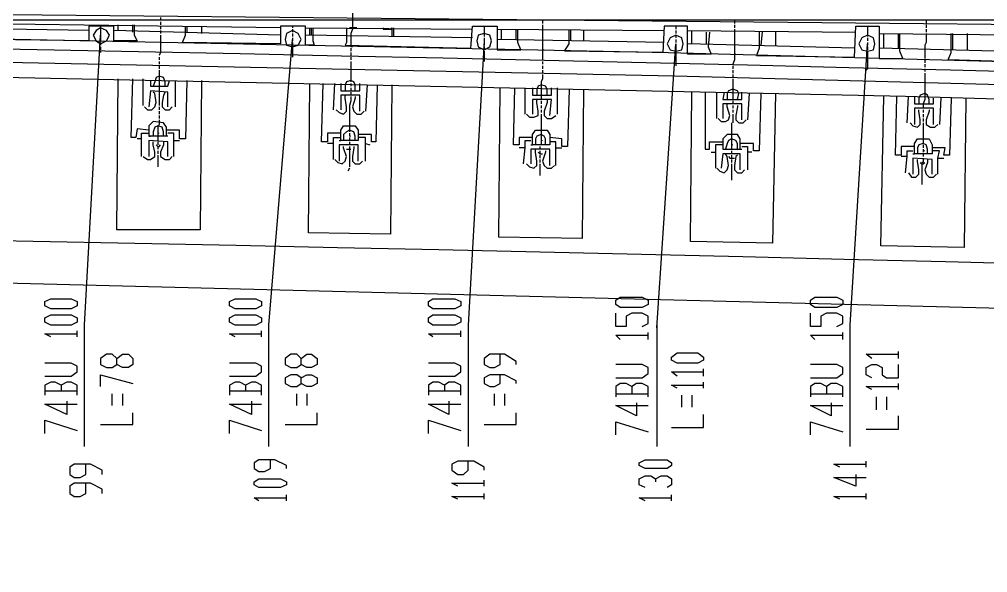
# Model space of a CAD drawing. Header units: millimetres. Extents: x -45 to 90, y -17 to 16.
# Drawn here: x 8.845 to 11.877, y -2.48 to -0.749 of the extents above; entities that cross this region are included whole.
import ezdxf

# ---------------------------------------------------------------- set-up
doc = ezdxf.new("R2010")
doc.units = ezdxf.units.MM
doc.layers.add('PDF_Geometry', color=7, linetype='Continuous')

msp = doc.modelspace()

# ---------------------------------------------------------------- linework, layer by layer
at = {"color": 2}
msp.add_line((0, -0.75), (53.4325, -0.75), dxfattribs=at)
at = {"color": 6}
msp.add_lwpolyline([(-0.0021, -1.3499), (23.64, -1.95), (23.7209, 1.35), (0.0002, 1.3501)], close=True, dxfattribs=at)
at = {"color": 2}
for radius in [500.8082, 500.0582, 499.3082]:
    msp.add_arc((-0.8299, -500.0575), radius, 85.235272, 89.904911, dxfattribs=at)
at = {"color": 5}
msp.add_arc((-0.8299, -500.0575), 498.7082, 85.235272, 89.904911, dxfattribs=at)
at = {"layer": 'PDF_Geometry', "lineweight": 25}
for points in [[(9.6633, -0.7747), (8.2789, -0.7564), (7.6692, -0.738), (6.8899, -0.7151), (5.07, -0.683), (3.2456, -0.6645), (2.6542, -0.6555), (0.298, -0.628), (-0.0046, -0.6234), (-0.0046, -0.6143), (-0.0046, -0.6097), (0.1971, -0.6097), (0.298, -0.6097), (0.1971, -0.6097), (-0.0046, -0.6051)], [(-0.7472, -0.7197), (-0.8068, -0.7197), (2.1133, -0.7243), (5.0379, -0.7518), (7.958, -0.7931), (10.8781, -0.8526), (13.7982, -0.9306), (16.7183, -1.0268), (16.402, -1.0131), (16.4295, -1.0083), (16.4478, -0.9902), (16.4524, -0.9672), (16.4478, -0.9397), (16.4295, -0.9214), (16.4066, -0.9122), (16.3791, -0.9122), (16.3791, -0.8985), (16.4524, -0.9031), (16.4524, -0.9535)], [(9.8879, -0.7243), (9.8879, -0.738), (9.8879, -0.7518), (9.8879, -0.7655), (9.8879, -0.7791), (9.8834, -0.7931), (9.8834, -0.8068), (9.8834, -0.8206), (9.8834, -0.8343)], [(14.7059, -0.8481), (14.7059, -0.9031), (14.7792, -0.9031), (14.7792, -0.8893), (14.7517, -0.8893), (14.7242, -0.8802), (14.7104, -0.8572), (14.7059, -0.8297), (14.715, -0.8068), (14.7379, -0.7885), (14.6875, -0.7885), (14.5408, -0.7885), (14.2474, -0.7885), (13.2481, -0.7747), (12.9501, -0.7747), (8.2789, -0.7289)], [(9.2874, -0.7426), (9.2874, -0.7518)], [(9.2874, -0.7564), (9.2874, -0.7655)], [(10.4839, -0.7518), (10.4839, -0.761)], [(11.0844, -0.7518), (11.0844, -0.761)], [(11.6849, -0.7518), (11.6849, -0.761)], [(9.0628, -0.7839), (8.5402, -0.7747)], [(9.2049, -0.7655), (9.2049, -0.7976), (9.2141, -0.816), (9.1407, -0.816), (9.1407, -0.7701), (9.0628, -0.7701), (9.0628, -0.816), (8.7557, -0.8114), (8.7694, -0.7885), (8.7694, -0.761)], [(9.0995, -0.7701), (9.0995, -0.7747), (9.0995, -0.7791), (9.0995, -0.7885), (9.0995, -0.7931), (9.0995, -0.8022), (9.0995, -0.8068), (9.0995, -0.816)], [(9.6633, -0.7976), (9.1407, -0.7839)], [(9.1545, -0.7839), (9.1545, -0.7655)], [(9.2003, -0.7885), (9.2003, -0.7655)], [(9.2874, -0.7701), (9.2874, -0.7791)], [(9.2874, -0.7839), (9.2874, -0.7931)], [(9.7642, -0.7747), (9.7642, -0.816), (9.7688, -0.8297), (9.7413, -0.8297), (9.7413, -0.7701), (9.6633, -0.7701), (9.6633, -0.8251), (9.3562, -0.8206), (9.3654, -0.7976), (9.3654, -0.7701)], [(9.3699, -0.7701), (9.3699, -0.7885)], [(9.4158, -0.7701), (9.4158, -0.7931)], [(9.7, -0.7701), (9.7, -0.7747)], [(9.7, -0.7791), (9.7, -0.7885)], [(9.7413, -0.7747), (10.2638, -0.7791)], [(9.755, -0.7976), (9.755, -0.7747)], [(9.7596, -0.7976), (9.7596, -0.7747)], [(9.8696, -0.7747), (9.8696, -0.8206), (9.865, -0.8297), (10.2593, -0.8389), (10.2638, -0.7701), (10.3418, -0.7701), (10.3418, -0.8435), (10.4151, -0.8435), (10.406, -0.8206), (10.406, -0.7791)], [(9.9017, -0.7747), (9.8971, -0.7747), (9.8788, -0.7747), (9.8834, -0.7747), (9.8788, -0.7747)], [(9.9842, -0.7747), (9.9842, -0.7791), (9.9888, -0.7791), (10.0071, -0.7791), (10.0117, -0.7747), (10.0117, -0.8022)], [(10.0071, -0.7791), (10.0117, -0.7791)], [(10.0163, -0.7747), (10.0163, -0.8022)], [(10.3005, -0.7701), (10.3005, -0.7747), (10.3005, -0.7885), (10.3005, -0.8022)], [(10.3418, -0.7791), (10.8644, -0.7839)], [(10.3555, -0.8114), (10.3555, -0.7791)], [(10.4014, -0.8114), (10.4014, -0.7791)], [(10.4839, -0.7655), (10.4839, -0.7791), (10.4839, -0.7931), (10.4839, -0.8068), (10.4839, -0.8206), (10.4839, -0.8343), (10.4839, -0.8481), (10.4839, -0.8618), (10.4839, -0.8756)], [(11.0065, -0.7885), (11.0019, -0.8343), (11.0111, -0.8572), (10.9377, -0.8572), (10.9377, -0.7701), (10.8644, -0.7701), (10.8598, -0.8526), (10.5526, -0.8481), (10.5664, -0.8251), (10.5664, -0.7839)], [(10.571, -0.7839), (10.571, -0.816)], [(10.6122, -0.7839), (10.6122, -0.816)], [(10.901, -0.7701), (10.901, -0.7791)], [(10.901, -0.7839), (10.901, -0.7931)], [(10.9377, -0.7839), (11.4649, -0.7885)], [(10.9515, -0.8251), (10.9515, -0.7839)], [(11.0844, -0.7791), (11.0844, -0.7931), (11.0844, -0.8068), (11.0844, -0.8206), (11.0844, -0.8343), (11.0844, -0.8481), (11.0844, -0.8618), (11.0844, -0.8756), (11.0798, -0.8893)], [(11.0844, -0.7655), (11.0844, -0.7747)], [(11.1623, -0.7885), (11.1623, -0.8389), (11.1532, -0.8618), (11.4603, -0.8664), (11.4649, -0.7701), (11.5382, -0.7701), (11.5382, -0.871), (11.6116, -0.871), (11.6024, -0.8481), (11.6024, -0.7931)], [(11.5016, -0.7701), (11.5016, -0.7747), (11.5016, -0.7885), (11.5016, -0.8022)], [(11.6849, -0.7655), (11.6849, -0.7747)], [(11.6849, -0.7791), (11.6849, -0.7885)], [(12.2029, -0.7976), (12.2029, -0.8664), (12.2121, -0.8893), (12.1387, -0.8847), (12.1387, -0.7701), (12.0654, -0.7701), (12.0608, -0.8847), (11.7537, -0.8756), (11.7628, -0.8526), (11.7628, -0.7931)], [(16.7733, -1.1002), (16.7183, -1.0956), (13.8074, -1.0039), (10.8965, -0.926), (7.9855, -0.8664), (5.0746, -0.8251), (2.1637, -0.7976), (-0.7472, -0.7885), (-0.8068, -0.7885)], [(9.0491, -2.0858), (9.0491, -1.7053), (9.0995, -0.7976)], [(9.2874, -0.7976), (9.2874, -0.8068), (9.2874, -0.8114), (9.2874, -0.8206), (9.2874, -0.8251), (9.2874, -0.8343), (9.2874, -0.8389), (9.2874, -0.8481), (9.2874, -0.8526), (9.2828, -0.8618)], [(9.6267, -2.0858), (9.6267, -1.7053), (9.7, -0.8114)], [(9.7, -0.7931), (9.7, -0.8022)], [(9.7, -0.8068), (9.7, -0.816)], [(10.2638, -0.8068), (9.7413, -0.7976)], [(10.3005, -0.8068), (10.3005, -0.816), (10.2501, -1.7053), (10.2501, -2.0858)], [(10.8644, -0.8206), (10.3418, -0.8114)], [(10.901, -0.7976), (10.901, -0.8068)], [(10.901, -0.8114), (10.901, -0.8206)], [(10.9973, -0.8251), (10.9973, -0.7885)], [(11.1715, -0.7885), (11.1669, -0.8297)], [(11.2128, -0.7885), (11.2128, -0.8297)], [(11.5016, -0.8068), (11.5016, -0.816)], [(11.5382, -0.7931), (12.0654, -0.7976)], [(11.552, -0.8389), (11.552, -0.7931)], [(11.5978, -0.8389), (11.5978, -0.7931)], [(11.6849, -0.7931), (11.6849, -0.8022), (11.6849, -0.8068), (11.6849, -0.816), (11.6849, -0.8206), (11.6803, -0.8297), (11.6803, -0.8343), (11.6803, -0.8435), (11.6803, -0.8481), (11.6803, -0.8572), (11.6803, -0.8618), (11.6803, -0.871)], [(11.7674, -0.7931), (11.7674, -0.8435)], [(11.8133, -0.7931), (11.8133, -0.8435)], [(14.6463, -1.0773), (11.6207, -0.9902), (8.5952, -0.926), (5.5697, -0.8756), (2.5442, -0.8481), (-0.4813, -0.8343)], [(9.0995, -0.8206), (9.0995, -0.8297)], [(9.0995, -0.8343), (9.0995, -0.8435)], [(9.0995, -0.8481), (9.0995, -0.8526)], [(9.7, -0.8206), (9.7, -0.8297), (9.7, -0.8343), (9.7, -0.8435), (9.7, -0.8481), (9.7, -0.8572), (9.7, -0.8618), (9.7, -0.8664)], [(9.8834, -0.8389), (9.8834, -0.8481)], [(10.3005, -0.8206), (10.3005, -0.8297)], [(10.3005, -0.8343), (10.3005, -0.8435)], [(10.3005, -0.8481), (10.3005, -0.8572), (10.3005, -0.8618), (10.3005, -0.871), (10.3005, -0.8756), (10.3005, -0.8802)], [(10.8414, -1.7145), (10.901, -0.8251), (10.901, -0.8389), (10.901, -0.8526), (10.901, -0.8664), (10.901, -0.8802), (10.901, -0.8937)], [(11.4603, -0.8389), (10.9377, -0.8251)], [(11.4465, -2.0858), (11.4465, -1.7053), (11.5016, -0.8251)], [(11.5016, -0.8481), (11.5016, -0.8572), (11.5016, -0.8618), (11.5016, -0.871), (11.5016, -0.8756), (11.5016, -0.8847), (11.5016, -0.8893), (11.5016, -0.8985), (11.5016, -0.9031), (11.497, -0.9077)], [(11.5016, -0.8206), (11.5016, -0.8297)], [(11.5016, -0.8343), (11.5016, -0.8435)], [(12.0608, -0.8526), (11.5382, -0.8389)], [(9.2828, -0.8664), (9.2828, -0.8756)], [(9.8834, -0.8526), (9.8834, -0.8618)], [(9.8834, -0.8664), (9.8834, -0.8756)], [(11.6803, -0.8756), (11.6803, -0.8847)], [(9.2828, -0.8802), (9.2828, -0.8893)], [(9.2828, -0.8937), (9.2828, -0.9031)], [(9.2828, -0.9077), (9.2828, -0.9214), (9.2828, -0.9352), (9.2828, -0.9489), (9.2828, -0.9627), (9.2828, -0.9764), (9.2828, -0.9902), (9.2828, -1.0039), (9.2828, -1.0177)], [(9.8834, -0.8802), (9.8834, -0.8893), (9.8834, -0.8937), (9.8834, -0.9031), (9.8834, -0.9077), (9.8834, -0.9168), (9.8834, -0.9214), (9.8834, -0.9306), (9.8834, -0.9352), (9.8834, -0.9443)], [(10.4839, -0.8802), (10.4839, -0.8893)], [(10.4839, -0.8937), (10.4839, -0.9031)], [(10.4839, -0.9077), (10.4839, -0.9168)], [(11.0798, -0.8937), (11.0798, -0.9031)], [(11.0798, -0.9077), (11.0798, -0.9168)], [(11.6803, -0.8893), (11.6803, -0.8985)], [(11.6803, -0.9031), (11.6803, -0.9122)], [(9.4158, -0.9397), (9.4112, -1.4073), (9.1499, -1.4073), (9.1545, -0.9352)], [(9.2508, -1.0956), (9.2141, -1.091), (9.2095, -1.1185), (9.1957, -1.1185), (9.2003, -0.9352)], [(9.2324, -1.0177), (9.2324, -0.9352)], [(9.2553, -0.9397), (9.2553, -0.9581), (9.3103, -0.9581), (9.3149, -0.9397)], [(9.3012, -0.9581), (9.3012, -0.9443), (9.2966, -0.9306), (9.2828, -0.926), (9.2737, -0.9306), (9.2691, -0.9443), (9.2645, -0.9581)], [(9.3699, -0.9397), (9.3654, -1.1229), (9.347, -1.1229), (9.347, -1.0956), (9.3058, -1.0956)], [(9.3333, -0.9397), (9.3333, -1.0223)], [(9.8971, -0.9718), (9.8971, -0.9535), (9.8925, -0.9443), (9.8834, -0.9397), (9.8696, -0.9443), (9.865, -0.9535), (9.865, -0.9718)], [(10.4839, -0.9214), (10.4839, -0.9306), (10.4839, -0.9352), (10.4793, -0.9443), (10.4793, -0.9489), (10.4793, -0.9581), (10.4793, -0.9627), (10.4793, -0.9718), (10.4793, -0.9764), (10.4793, -0.9856), (10.4793, -0.9902), (10.4793, -0.9993)], [(11.0798, -0.9214), (11.0798, -0.9306)], [(11.0798, -0.9352), (11.0798, -0.9443), (11.0798, -0.9489), (11.0798, -0.9581), (11.0798, -0.9627), (11.0798, -0.9718), (11.0798, -0.9764), (11.0798, -0.9856), (11.0798, -0.9902), (11.0798, -0.9993)], [(11.6803, -0.9168), (11.6803, -0.9306), (11.6803, -0.9443), (11.6803, -0.9581), (11.6803, -0.9718), (11.6803, -0.9856), (11.6803, -0.9993), (11.6758, -1.0131), (11.6758, -1.0268)], [(10.0117, -0.9535), (10.0071, -1.4211), (9.7504, -1.4165), (9.755, -0.9489)], [(9.8513, -1.1048), (9.81, -1.1048), (9.81, -1.1323), (9.7917, -1.1323), (9.7963, -0.9489)], [(9.8284, -1.0314), (9.8329, -0.9489)], [(9.8513, -0.9489), (9.8513, -0.9718), (9.9109, -0.9718), (9.9109, -0.9489)], [(9.8834, -0.9489), (9.8834, -0.9581)], [(9.8834, -0.9627), (9.8834, -0.9718)], [(9.9659, -0.9535), (9.9613, -1.1323), (9.9475, -1.1323), (9.9475, -1.1094), (9.9063, -1.1094)], [(9.9338, -0.9535), (9.9292, -1.036)], [(10.6122, -0.9672), (10.6077, -1.4348), (10.3464, -1.4302), (10.3509, -0.9627)], [(10.4518, -1.1185), (10.4105, -1.1185), (10.4105, -1.1414), (10.3922, -1.1414), (10.3968, -0.9627)], [(10.4289, -1.0452), (10.4289, -0.9627)], [(10.4518, -0.9627), (10.4518, -0.9856), (10.5114, -0.9856), (10.5114, -0.9627)], [(10.4976, -0.9856), (10.4976, -0.9672), (10.493, -0.9581), (10.4793, -0.9535), (10.4701, -0.9581), (10.4655, -0.9672), (10.4655, -0.9856)], [(10.5664, -0.9672), (10.5618, -1.146), (10.5435, -1.146), (10.5435, -1.1229), (10.5068, -1.1185)], [(10.5297, -0.9627), (10.5297, -1.0452)], [(11.0936, -0.9993), (11.0982, -0.981), (11.0936, -0.9718), (11.0798, -0.9672), (11.0661, -0.9718), (11.0615, -0.981), (11.0615, -0.9993)], [(9.237, -1.0223), (9.2462, -1.0314), (9.2599, -1.0314), (9.2691, -1.0223), (9.2737, -1.0083), (9.2691, -0.981), (9.2645, -0.9764)], [(9.3103, -1.0223), (9.3103, -0.9764), (9.2553, -0.9718), (9.2508, -1.0223)], [(9.3012, -0.9764), (9.2966, -0.9856), (9.292, -1.0083), (9.292, -1.0223), (9.3012, -1.0314), (9.3149, -1.0314), (9.3241, -1.0223)], [(9.8375, -1.0314), (9.8467, -1.0406), (9.8604, -1.0452), (9.8696, -1.036), (9.8696, -1.0223), (9.865, -0.9948), (9.865, -0.9856)], [(9.9109, -1.036), (9.9109, -0.9856), (9.8513, -0.9856), (9.8513, -1.0314)], [(9.8834, -0.9902), (9.8834, -1.0039), (9.8788, -1.0177), (9.8788, -1.0314), (9.8788, -1.0452), (9.8788, -1.0589), (9.8788, -1.0727), (9.8788, -1.0864), (9.8788, -1.1002)], [(9.8834, -0.9764), (9.8834, -0.9856)], [(9.8971, -0.9902), (9.8971, -0.9948), (9.8879, -1.0223), (9.8925, -1.036), (9.9017, -1.0452), (9.9154, -1.0452), (9.9246, -1.036)], [(10.4335, -1.0452), (10.4426, -1.0543), (10.4564, -1.0543), (10.4701, -1.0498), (10.4701, -1.036), (10.4655, -1.0083), (10.4655, -0.9993)], [(10.5068, -1.0498), (10.5114, -0.9993), (10.4518, -0.9993), (10.4518, -1.0452)], [(10.4976, -0.9993), (10.4976, -1.0083), (10.4885, -1.036), (10.4885, -1.0498), (10.4976, -1.0589), (10.5114, -1.0589), (10.5251, -1.0498)], [(11.2128, -0.981), (11.2036, -1.4486), (10.9469, -1.444), (10.9515, -0.9764)], [(10.9927, -0.9764), (10.9927, -1.1552), (11.0065, -1.1552), (11.0065, -1.1323), (11.0477, -1.1323)], [(11.0294, -1.0589), (11.0294, -0.9764)], [(11.0523, -0.9764), (11.0477, -0.9993), (11.1073, -0.9993), (11.1073, -0.9764)], [(11.1669, -0.981), (11.1623, -1.1598), (11.144, -1.1598), (11.144, -1.1369), (11.1027, -1.1369)], [(11.1302, -0.981), (11.1257, -1.0635)], [(11.8087, -0.9948), (11.8041, -1.4623), (11.5428, -1.4577), (11.552, -0.9902)], [(11.6482, -1.146), (11.607, -1.146), (11.607, -1.1735), (11.5887, -1.1735), (11.5932, -0.9902)], [(11.6253, -1.0727), (11.6299, -0.9902)], [(11.6482, -0.9902), (11.6482, -1.0131), (11.7078, -1.0131), (11.7078, -0.9948)], [(11.6941, -1.0131), (11.6941, -0.9993), (11.6895, -0.9856), (11.6803, -0.981), (11.6666, -0.9856), (11.662, -0.9948), (11.662, -1.0131)], [(11.7628, -0.9948), (11.7583, -1.1735), (11.7399, -1.1735), (11.7445, -1.1506), (11.7033, -1.1506)], [(11.7308, -0.9948), (11.7262, -1.0773)], [(9.2828, -1.0223), (9.2828, -1.0314)], [(10.4793, -1.0039), (10.4793, -1.0131)], [(10.4793, -1.0177), (10.4793, -1.0268)], [(11.034, -1.0589), (11.0431, -1.0681), (11.0569, -1.0681), (11.0661, -1.0635), (11.0706, -1.0498), (11.0615, -1.0223), (11.0615, -1.0131)], [(11.1073, -1.0635), (11.1073, -1.0131), (11.0477, -1.0131), (11.0477, -1.0589)], [(11.0798, -1.0039), (11.0798, -1.0131)], [(11.0798, -1.0177), (11.0798, -1.0268)], [(11.0936, -1.0177), (11.0936, -1.0223), (11.089, -1.0498), (11.089, -1.0635), (11.0982, -1.0727), (11.1119, -1.0727), (11.1211, -1.0635)], [(11.7078, -1.0773), (11.7078, -1.0268), (11.6482, -1.0268), (11.6482, -1.0773)], [(9.2828, -1.036), (9.2828, -1.0452)], [(9.2828, -1.0498), (9.2828, -1.0589)], [(10.4793, -1.0452), (10.4793, -1.0589), (10.4793, -1.0727), (10.4793, -1.0864), (10.4793, -1.1002), (10.4793, -1.1139), (10.4793, -1.1277), (10.4793, -1.1414), (10.4747, -1.1414)], [(10.4793, -1.0314), (10.4793, -1.0406)], [(11.0798, -1.0314), (11.0798, -1.0406)], [(11.0798, -1.0452), (11.0798, -1.0589), (11.0798, -1.0727)], [(11.6345, -1.0727), (11.6437, -1.0819), (11.6574, -1.0864), (11.6666, -1.0773), (11.6666, -1.0635), (11.662, -1.036), (11.662, -1.0314)], [(11.6758, -1.0314), (11.6758, -1.0406)], [(11.6758, -1.0452), (11.6758, -1.0543)], [(11.6758, -1.0589), (11.6758, -1.0681)], [(11.6941, -1.0314), (11.6941, -1.036), (11.6849, -1.0635), (11.6849, -1.0773), (11.6987, -1.0864), (11.7124, -1.0864), (11.7216, -1.0773)], [(9.3058, -1.1139), (9.3058, -1.0864), (9.2966, -1.0727), (9.2645, -1.0681), (9.2508, -1.0819), (9.2508, -1.1139), (9.2553, -1.1139)], [(9.2966, -1.1139), (9.2966, -1.1002), (9.292, -1.0864), (9.2783, -1.0819), (9.2691, -1.0864), (9.2645, -1.1002), (9.2645, -1.1139)], [(9.2828, -1.0635), (9.2828, -1.0727), (9.2828, -1.0773), (9.2783, -1.0864), (9.2783, -1.091), (9.2783, -1.1002), (9.2783, -1.1048), (9.2783, -1.1139), (9.2783, -1.1185), (9.2783, -1.1277)], [(9.8467, -1.1277), (9.8513, -1.1277), (9.8513, -1.0956), (9.8604, -1.0819), (9.8971, -1.0819), (9.9063, -1.0956), (9.9063, -1.1277), (9.8513, -1.1277)], [(11.0752, -1.0727), (11.0752, -1.0864), (11.0752, -1.1002), (11.0752, -1.1139), (11.0752, -1.1277), (11.0752, -1.1414), (11.0752, -1.1552)], [(11.6758, -1.0727), (11.6758, -1.0819), (11.6758, -1.0864), (11.6758, -1.0956), (11.6758, -1.1002), (11.6758, -1.1094), (11.6758, -1.1139), (11.6758, -1.1229), (11.6758, -1.1277), (11.6758, -1.1369)], [(9.2278, -1.1229), (9.2278, -1.1048), (9.2508, -1.1048)], [(9.3103, -1.1139), (9.3058, -1.1139), (9.2508, -1.1139)], [(9.3287, -1.1277), (9.3287, -1.1048), (9.3103, -1.1048)], [(9.8284, -1.1369), (9.8284, -1.1185), (9.8513, -1.1185)], [(9.8971, -1.1277), (9.8971, -1.1139), (9.8925, -1.1002), (9.8788, -1.0956), (9.8696, -1.1002), (9.8604, -1.1094), (9.8604, -1.1277)], [(9.8788, -1.1048), (9.8788, -1.1139)], [(9.8788, -1.1185), (9.8788, -1.1277)], [(9.9292, -1.1369), (9.9292, -1.1185), (9.9063, -1.1185)], [(10.4472, -1.1414), (10.4518, -1.1414), (10.4518, -1.1094), (10.461, -1.0956), (10.4976, -1.0956), (10.5068, -1.1094), (10.5068, -1.1414), (10.4518, -1.1414)], [(10.493, -1.1414), (10.493, -1.1229), (10.4885, -1.1139), (10.4793, -1.1094), (10.4655, -1.1139), (10.461, -1.1229), (10.461, -1.1414)], [(11.1027, -1.1552), (11.1027, -1.1229), (11.0936, -1.1094), (11.0615, -1.1094), (11.0477, -1.1229), (11.0477, -1.1552), (11.1027, -1.1552), (11.1073, -1.1552)], [(9.2278, -1.1781), (9.2278, -1.1229), (9.2141, -1.1229)], [(9.2324, -1.1781), (9.2462, -1.1873), (9.2553, -1.1873), (9.2691, -1.1781), (9.2691, -1.1644), (9.2645, -1.1414), (9.2645, -1.1323)], [(9.3103, -1.1781), (9.3103, -1.1323), (9.2508, -1.1277), (9.2508, -1.1781)], [(9.2737, -1.1414), (9.2783, -1.146), (9.2828, -1.146), (9.2874, -1.1414)], [(9.2783, -1.1323), (9.2783, -1.1414)], [(9.2783, -1.146), (9.2783, -1.1552)], [(9.2966, -1.1323), (9.2966, -1.1414), (9.2874, -1.1644), (9.2874, -1.1781), (9.3012, -1.1873), (9.3149, -1.1873), (9.3241, -1.1781)], [(9.3287, -1.1781), (9.3287, -1.1277), (9.347, -1.1277)], [(9.8284, -1.1873), (9.8284, -1.1369), (9.81, -1.1369)], [(9.8329, -1.1873), (9.8421, -1.1965), (9.8559, -1.201), (9.865, -1.1919), (9.8696, -1.1781), (9.8604, -1.1506), (9.8604, -1.146)], [(9.9063, -1.1919), (9.9063, -1.1414), (9.8467, -1.1414), (9.8467, -1.1919)], [(9.8788, -1.1323), (9.8788, -1.1414)], [(9.8788, -1.146), (9.8788, -1.1552), (9.8788, -1.1598), (9.8788, -1.169), (9.8788, -1.1735), (9.8788, -1.1827), (9.8788, -1.1873), (9.8788, -1.1965), (9.8788, -1.201), (9.8788, -1.2102)], [(9.8925, -1.146), (9.8925, -1.1506), (9.8879, -1.1781), (9.8879, -1.1919), (9.8971, -1.201), (9.9109, -1.201), (9.92, -1.1919)], [(9.9292, -1.1919), (9.9292, -1.1369), (9.943, -1.1414)], [(10.4243, -1.201), (10.4289, -1.1506), (10.4105, -1.1506)], [(10.4289, -1.1506), (10.4289, -1.1277), (10.4472, -1.1277)], [(10.4747, -1.146), (10.4747, -1.1552)], [(10.5251, -1.1506), (10.5251, -1.1323), (10.5068, -1.1323)], [(10.5251, -1.2056), (10.5251, -1.1506), (10.5435, -1.1506)], [(11.0477, -1.1414), (11.0248, -1.1414), (11.0248, -1.1644)], [(11.0936, -1.1552), (11.0936, -1.1369), (11.089, -1.1277), (11.0752, -1.1229), (11.0661, -1.1277), (11.0615, -1.1369), (11.0569, -1.1552)], [(11.1073, -1.146), (11.1257, -1.146), (11.1257, -1.1644)], [(11.6437, -1.169), (11.6482, -1.169), (11.6482, -1.1369), (11.6574, -1.1229), (11.6941, -1.1229), (11.7033, -1.1414), (11.7033, -1.169), (11.6482, -1.169)], [(11.6895, -1.169), (11.6895, -1.1552), (11.6849, -1.1414), (11.6758, -1.1369), (11.662, -1.1414), (11.6574, -1.1506), (11.6574, -1.169)], [(11.6758, -1.1414), (11.6758, -1.1506)], [(9.2783, -1.1598), (9.2783, -1.169)], [(9.2783, -1.1735), (9.2783, -1.1873), (9.2783, -1.201), (9.2783, -1.2102)], [(9.8696, -1.1552), (9.8742, -1.1552), (9.8788, -1.1552), (9.8834, -1.1552)], [(10.4335, -1.201), (10.4426, -1.2102), (10.4564, -1.2148), (10.4655, -1.2056), (10.4655, -1.1919), (10.461, -1.1644), (10.461, -1.1552)], [(10.5068, -1.2056), (10.5068, -1.1552), (10.4472, -1.1552), (10.4472, -1.201)], [(10.4701, -1.1644), (10.4747, -1.169), (10.4793, -1.169), (10.4839, -1.169)], [(10.4747, -1.1598), (10.4747, -1.169)], [(10.4747, -1.1735), (10.4747, -1.1827)], [(10.493, -1.1598), (10.493, -1.1644), (10.4839, -1.1919), (10.4885, -1.2056), (10.4976, -1.2148), (10.5114, -1.2148), (10.5206, -1.2056)], [(11.0111, -1.1644), (11.0248, -1.1644), (11.0248, -1.2148)], [(11.0294, -1.2148), (11.0386, -1.224), (11.0523, -1.2285), (11.0615, -1.2194), (11.0661, -1.2056), (11.0615, -1.1781), (11.0569, -1.169)], [(11.1027, -1.2194), (11.1027, -1.169), (11.0477, -1.169), (11.0431, -1.2148)], [(11.0477, -1.1552), (11.0523, -1.1552)], [(11.0661, -1.1781), (11.0706, -1.1827), (11.0798, -1.1827), (11.0844, -1.1827)], [(11.0752, -1.1598), (11.0752, -1.169)], [(11.0752, -1.1735), (11.0752, -1.1827)], [(11.0936, -1.1735), (11.089, -1.1781), (11.0844, -1.2056), (11.0844, -1.2194), (11.0936, -1.2285), (11.1073, -1.2285), (11.1165, -1.2194)], [(11.1394, -1.1644), (11.1257, -1.1644), (11.1257, -1.2194)], [(11.6207, -1.2285), (11.6253, -1.1781), (11.607, -1.1781)], [(11.6253, -1.1781), (11.6253, -1.1598), (11.6437, -1.1598)], [(11.6758, -1.1552), (11.6758, -1.1644)], [(11.6758, -1.169), (11.6758, -1.1781)], [(11.7216, -1.1827), (11.7262, -1.1598), (11.7033, -1.1598)], [(10.4747, -1.1873), (10.4747, -1.1965)], [(10.4747, -1.201), (10.4747, -1.2102), (10.4747, -1.2148), (10.4747, -1.224), (10.4747, -1.2285), (10.4747, -1.2375)], [(11.0752, -1.1873), (11.0752, -1.1965)], [(11.0752, -1.201), (11.0752, -1.2102), (11.0752, -1.2148), (11.0752, -1.224), (11.0752, -1.2285), (11.0752, -1.2375), (11.0752, -1.2423), (11.0752, -1.2515)], [(11.6299, -1.2285), (11.6391, -1.2423), (11.6528, -1.2423), (11.662, -1.2331), (11.662, -1.2194), (11.6574, -1.1919), (11.6574, -1.1873)], [(11.7033, -1.2331), (11.7033, -1.1873), (11.6437, -1.1827), (11.6437, -1.2331)], [(11.6666, -1.1965), (11.6712, -1.201), (11.6758, -1.201), (11.6803, -1.1965)], [(11.6758, -1.1827), (11.6758, -1.1965), (11.6712, -1.1965), (11.6712, -1.2102), (11.6712, -1.224), (11.6712, -1.2375), (11.6712, -1.2515), (11.6712, -1.2652)], [(11.6895, -1.1873), (11.6895, -1.1965), (11.6803, -1.2194), (11.6849, -1.2331), (11.6941, -1.2423), (11.7078, -1.2423), (11.717, -1.2331)], [(11.7216, -1.2331), (11.7216, -1.1827), (11.7399, -1.1827)], [(9.8788, -1.2148), (9.8742, -1.224)], [(10.7956, -1.7099), (10.8139, -1.7007), (10.8139, -1.6778), (10.7956, -1.6686), (10.7635, -1.6686), (10.7452, -1.6778), (10.7452, -1.7099), (10.7131, -1.7099), (10.7131, -1.6686)], [(11.4053, -1.7099), (11.4236, -1.7007), (11.4236, -1.6778), (11.4053, -1.6686), (11.3732, -1.6686), (11.3549, -1.6778), (11.3549, -1.7099), (11.3228, -1.7099), (11.3228, -1.6686)], [(9.0261, -1.742), (9.0261, -1.7236)], [(9.6037, -1.742), (9.6037, -1.7236)], [(10.2272, -1.742), (10.2272, -1.7236)], [(10.8139, -1.7511), (10.8139, -1.7282)], [(10.8414, -1.7053), (10.8414, -2.0858)], [(11.4236, -1.7511), (11.4236, -1.7282)], [(8.9436, -1.742), (8.9253, -1.7328), (9.0261, -1.7328)], [(9.5212, -1.742), (9.5029, -1.7328), (9.6037, -1.7328)], [(10.1401, -1.742), (10.1263, -1.7328), (10.2272, -1.7328)], [(10.7268, -1.7511), (10.7131, -1.7374), (10.8139, -1.7374)], [(11.3365, -1.7511), (11.3228, -1.7374), (11.4236, -1.7374)], [(11.5978, -1.8105), (11.5978, -1.7878)], [(9.1499, -1.8105), (9.1682, -1.797), (9.1866, -1.797), (9.2003, -1.8105), (9.2003, -1.8291), (9.1866, -1.8382), (9.1682, -1.8382), (9.1499, -1.8291), (9.1499, -1.8105), (9.1361, -1.797), (9.1178, -1.797), (9.0995, -1.8105), (9.0995, -1.8291), (9.1178, -1.8382), (9.1361, -1.8382), (9.1499, -1.8291)], [(9.7275, -1.8105), (9.7458, -1.797), (9.7596, -1.797), (9.7779, -1.8105), (9.7779, -1.8291), (9.7596, -1.8382), (9.7458, -1.8382), (9.7275, -1.8291), (9.7275, -1.8105), (9.7137, -1.797), (9.6954, -1.797), (9.6771, -1.8105), (9.6771, -1.8291), (9.6954, -1.8382), (9.7137, -1.8382), (9.7275, -1.8291)], [(10.4014, -1.8291), (10.4014, -1.8199), (10.3647, -1.797), (10.3189, -1.797), (10.3005, -1.8105), (10.3005, -1.8291), (10.3189, -1.8382), (10.3326, -1.8382), (10.3509, -1.8291), (10.3509, -1.797)], [(11.5153, -1.8105), (11.497, -1.797), (11.5978, -1.797)], [(8.9253, -1.8657), (9.0078, -1.8657), (9.0261, -1.852), (9.0261, -1.8336), (9.0078, -1.8245), (8.9253, -1.8245)], [(9.5029, -1.8657), (9.5854, -1.8657), (9.6037, -1.852), (9.6037, -1.8336), (9.5854, -1.8245), (9.5029, -1.8245)], [(10.1263, -1.8657), (10.2088, -1.8657), (10.2272, -1.852), (10.2272, -1.8336), (10.2088, -1.8245), (10.1263, -1.8245)], [(10.7131, -1.8703), (10.7956, -1.8703), (10.8139, -1.8566), (10.8139, -1.8382), (10.7956, -1.8291), (10.7131, -1.8291)], [(10.9881, -1.8657), (10.9881, -1.8428)], [(11.3228, -1.8703), (11.4053, -1.8703), (11.4236, -1.8566), (11.4236, -1.8382), (11.4053, -1.8291), (11.3228, -1.8291)], [(11.5153, -1.8703), (11.497, -1.8612), (11.497, -1.8382), (11.5153, -1.8291), (11.5291, -1.8291), (11.5474, -1.8382), (11.5474, -1.8612), (11.5611, -1.8703), (11.5978, -1.8703), (11.5978, -1.8291)], [(9.0995, -1.8978), (9.0995, -1.8612), (9.2003, -1.8887)], [(9.7275, -1.8703), (9.7458, -1.8612), (9.7596, -1.8612), (9.7779, -1.8703), (9.7779, -1.8887), (9.7596, -1.8978), (9.7458, -1.8978), (9.7275, -1.8887), (9.7275, -1.8703), (9.7137, -1.8612), (9.6954, -1.8612), (9.6771, -1.8703), (9.6771, -1.8887), (9.6954, -1.8978), (9.7137, -1.8978), (9.7275, -1.8887)], [(10.4014, -1.8887), (10.4014, -1.8795), (10.3647, -1.8612), (10.3189, -1.8612), (10.3005, -1.8703), (10.3005, -1.8887), (10.3189, -1.8978), (10.3326, -1.8978), (10.3509, -1.8887), (10.3509, -1.8612)], [(10.9056, -1.8657), (10.8873, -1.852), (10.9881, -1.852)], [(8.9757, -1.8932), (8.9574, -1.8841), (8.9436, -1.8841), (8.9253, -1.8932), (8.9253, -1.9251)], [(9.0261, -1.9251), (9.0261, -1.8932), (9.0078, -1.8841), (8.994, -1.8841), (8.9757, -1.8932), (8.9757, -1.9116)], [(9.5533, -1.8932), (9.535, -1.8841), (9.5212, -1.8841), (9.5029, -1.8932), (9.5029, -1.9251)], [(9.6037, -1.9251), (9.6037, -1.8932), (9.5854, -1.8841), (9.5716, -1.8841), (9.5533, -1.8932), (9.5533, -1.9116)], [(10.1767, -1.8932), (10.1584, -1.8841), (10.1401, -1.8841), (10.1263, -1.8932), (10.1263, -1.9251)], [(10.2272, -1.9251), (10.2272, -1.8932), (10.2088, -1.8841), (10.1905, -1.8841), (10.1767, -1.8932), (10.1767, -1.9116)], [(10.7635, -1.8978), (10.7452, -1.8887), (10.7268, -1.8887), (10.7131, -1.8978), (10.7131, -1.9299)], [(10.8139, -1.9299), (10.8139, -1.8978), (10.7956, -1.8887), (10.7773, -1.8887), (10.7635, -1.8978), (10.7635, -1.9207)], [(10.9056, -1.9024), (10.8873, -1.8932), (10.9881, -1.8932)], [(10.9881, -1.9024), (10.9881, -1.8841)], [(11.3732, -1.8978), (11.3549, -1.8887), (11.3365, -1.8887), (11.3228, -1.8978), (11.3228, -1.9299)], [(11.4236, -1.9299), (11.4236, -1.8978), (11.4053, -1.8887), (11.387, -1.8887), (11.3732, -1.8978), (11.3732, -1.9207)], [(11.5153, -1.907), (11.497, -1.8978), (11.5978, -1.8978)], [(11.5978, -1.907), (11.5978, -1.8887)], [(8.9253, -1.9116), (9.0261, -1.9116)], [(9.1361, -1.9574), (9.1361, -1.9207)], [(9.1682, -1.9207), (9.1682, -1.9574)], [(9.5029, -1.9116), (9.6037, -1.9116)], [(9.7137, -1.9574), (9.7137, -1.9207)], [(9.7458, -1.9207), (9.7458, -1.9574)], [(10.1263, -1.9116), (10.2272, -1.9116)], [(10.3326, -1.9574), (10.3326, -1.9207)], [(10.3647, -1.9207), (10.3647, -1.9574)], [(10.7131, -1.9207), (10.8139, -1.9207)], [(10.9194, -1.962), (10.9194, -1.9251)], [(10.9515, -1.9251), (10.9515, -1.962)], [(11.3228, -1.9207), (11.4236, -1.9207)], [(11.5291, -1.9712), (11.5291, -1.9299)], [(11.5611, -1.9299), (11.5611, -1.9712)], [(8.994, -1.9437), (8.994, -1.9849), (8.9253, -1.9528), (9.0261, -1.9528)], [(9.5716, -1.9437), (9.5716, -1.9849), (9.5029, -1.9528), (9.6037, -1.9528)], [(10.1905, -1.9437), (10.1905, -1.9849), (10.1263, -1.9528), (10.2272, -1.9528)], [(10.7773, -1.9483), (10.7773, -1.9895), (10.7131, -1.9574), (10.8139, -1.9574)], [(11.387, -1.9483), (11.387, -1.9895), (11.3228, -1.9574), (11.4236, -1.9574)], [(9.0995, -2.017), (9.2003, -2.017), (9.2003, -1.9803)], [(9.6771, -2.017), (9.7779, -2.017), (9.7779, -1.9803)], [(10.3005, -2.017), (10.4014, -2.017), (10.4014, -1.9803)], [(10.8873, -2.0262), (10.9881, -2.0262), (10.9881, -1.9849)], [(11.497, -2.0308), (11.5978, -2.0308), (11.5978, -1.9895)], [(8.9253, -2.0445), (8.9253, -2.0033), (9.0261, -2.0353)], [(9.5029, -2.0445), (9.5029, -2.0033), (9.6037, -2.0353)], [(10.1263, -2.0445), (10.1263, -2.0033), (10.2272, -2.0353)], [(10.7131, -2.0491), (10.7131, -2.0078), (10.8139, -2.0397)], [(11.3228, -2.0491), (11.3228, -2.0078), (11.4236, -2.0397)], [(9.1041, -2.1729), (9.1041, -2.1591), (9.0674, -2.1408), (9.017, -2.1408), (9.0032, -2.15), (9.0032, -2.1729), (9.017, -2.182), (9.0353, -2.182), (9.0536, -2.1729), (9.0536, -2.1408)], [(9.6817, -2.1543), (9.6817, -2.1454), (9.645, -2.127), (9.5946, -2.127), (9.5808, -2.1362), (9.5808, -2.1543), (9.5946, -2.1637), (9.6129, -2.1637), (9.6312, -2.1543), (9.6312, -2.127)], [(10.3005, -2.1591), (10.3005, -2.15), (10.2684, -2.1316), (10.218, -2.1316), (10.1997, -2.1408), (10.1997, -2.1591), (10.218, -2.1729), (10.2363, -2.1729), (10.2501, -2.1591), (10.2501, -2.1316)], [(11.4145, -2.15), (11.3961, -2.1408), (11.497, -2.1408)], [(11.497, -2.15), (11.497, -2.1316)], [(10.8048, -2.2141), (10.7864, -2.205), (10.7864, -2.1866), (10.8048, -2.1775), (10.8231, -2.1775), (10.8369, -2.1866), (10.8369, -2.1958)], [(10.8369, -2.1866), (10.8552, -2.1775), (10.8735, -2.1775), (10.8873, -2.1866), (10.8873, -2.205), (10.8735, -2.2141)], [(11.4649, -2.1729), (11.4649, -2.2095), (11.3961, -2.182), (11.497, -2.182)], [(9.1041, -2.2325), (9.1041, -2.2187), (9.0674, -2.2004), (9.017, -2.2004), (9.0032, -2.2095), (9.0032, -2.2325), (9.017, -2.2416), (9.0353, -2.2416), (9.0536, -2.2325), (9.0536, -2.2004)], [(10.218, -2.2095), (10.1997, -2.2004), (10.3005, -2.2004)], [(10.3005, -2.2095), (10.3005, -2.1912)], [(9.6817, -2.2554), (9.6817, -2.2371)], [(10.218, -2.2508), (10.1997, -2.2416), (10.3005, -2.2416)], [(10.3005, -2.2508), (10.3005, -2.2325)], [(10.8873, -2.2554), (10.8873, -2.2371)], [(11.4145, -2.2508), (11.3961, -2.2416), (11.497, -2.2416)], [(11.497, -2.2508), (11.497, -2.2325)], [(9.5946, -2.2554), (9.5808, -2.2462), (9.6817, -2.2462)], [(10.8048, -2.2554), (10.7864, -2.2462), (10.8873, -2.2462)]]:
    msp.add_lwpolyline(points, dxfattribs=at)
for points in [[(9.127, -0.7976), (9.1178, -0.7839), (9.0995, -0.7747), (9.0857, -0.7839), (9.0766, -0.7976), (9.0857, -0.816), (9.0995, -0.8251), (9.1178, -0.816)], [(9.7275, -0.8114), (9.7183, -0.7931), (9.7, -0.7839), (9.6817, -0.7931), (9.6771, -0.8114), (9.6817, -0.8297), (9.7, -0.8343), (9.7183, -0.8297)], [(10.3234, -0.816), (10.3189, -0.7976), (10.3005, -0.7931), (10.2822, -0.7976), (10.2776, -0.816), (10.2822, -0.8343), (10.3005, -0.8435), (10.3189, -0.8343)], [(10.924, -0.8251), (10.9194, -0.8068), (10.901, -0.7976), (10.8827, -0.8068), (10.8735, -0.8251), (10.8827, -0.8435), (10.901, -0.8481), (10.9194, -0.8435)], [(11.5245, -0.8251), (11.5199, -0.8068), (11.5016, -0.7976), (11.4832, -0.8068), (11.4741, -0.8251), (11.4832, -0.8435), (11.5016, -0.8481), (11.5199, -0.8435)], [(9.0261, -1.6457), (9.0078, -1.6549), (8.9436, -1.6549), (8.9253, -1.6457), (8.9253, -1.6319), (8.9436, -1.6228), (9.0078, -1.6228), (9.0261, -1.6319)], [(9.6037, -1.6457), (9.5854, -1.6549), (9.5212, -1.6549), (9.5029, -1.6457), (9.5029, -1.6319), (9.5212, -1.6228), (9.5854, -1.6228), (9.6037, -1.6319)], [(10.2272, -1.6457), (10.2088, -1.6549), (10.1401, -1.6549), (10.1263, -1.6457), (10.1263, -1.6319), (10.1401, -1.6228), (10.2088, -1.6228), (10.2272, -1.6319)], [(10.8139, -1.6411), (10.7956, -1.6503), (10.7268, -1.6503), (10.7131, -1.6411), (10.7131, -1.6274), (10.7268, -1.6182), (10.7956, -1.6182), (10.8139, -1.6274)], [(11.4236, -1.6411), (11.4053, -1.6503), (11.3365, -1.6503), (11.3228, -1.6411), (11.3228, -1.6274), (11.3365, -1.6182), (11.4053, -1.6182), (11.4236, -1.6274)], [(9.0261, -1.6959), (9.0078, -1.7053), (8.9436, -1.7053), (8.9253, -1.6959), (8.9253, -1.6824), (8.9436, -1.6732), (9.0078, -1.6732), (9.0261, -1.6824)], [(9.6037, -1.6959), (9.5854, -1.7053), (9.5212, -1.7053), (9.5029, -1.6959), (9.5029, -1.6824), (9.5212, -1.6732), (9.5854, -1.6732), (9.6037, -1.6824)], [(10.2272, -1.6959), (10.2088, -1.7053), (10.1401, -1.7053), (10.1263, -1.6959), (10.1263, -1.6824), (10.1401, -1.6732), (10.2088, -1.6732), (10.2272, -1.6824)], [(10.9881, -1.8153), (10.9698, -1.8245), (10.9056, -1.8245), (10.8873, -1.8153), (10.8873, -1.8061), (10.9056, -1.7924), (10.9698, -1.7924), (10.9881, -1.8061)], [(10.8873, -2.1454), (10.8735, -2.1543), (10.8048, -2.1543), (10.7864, -2.1454), (10.7864, -2.1362), (10.8048, -2.127), (10.8735, -2.127), (10.8873, -2.1362)], [(9.6817, -2.205), (9.6633, -2.2141), (9.5946, -2.2141), (9.5808, -2.205), (9.5808, -2.1958), (9.5946, -2.1866), (9.6633, -2.1866), (9.6817, -2.1958)]]:
    msp.add_lwpolyline(points, close=True, dxfattribs=at)
at = {"layer": 'PDF_Geometry', "lineweight": 9}
for points in [[(9.2874, -0.8206), (9.292, -0.8206)], [(9.8834, -0.8343), (9.8879, -0.8343)], [(10.4839, -0.8435), (10.4885, -0.8435)], [(11.0844, -0.8572), (11.089, -0.8572)], [(11.6803, -0.8756), (11.6849, -0.8756)], [(9.2783, -1.1048), (9.2828, -1.1048)], [(9.8788, -1.1139), (9.8834, -1.1139)], [(10.4793, -1.1277), (10.4839, -1.1277)], [(11.0752, -1.1414), (11.0798, -1.1414)], [(11.6758, -1.1598), (11.6803, -1.1598)]]:
    msp.add_lwpolyline(points, dxfattribs=at)

doc.saveas('drawing.dxf')
